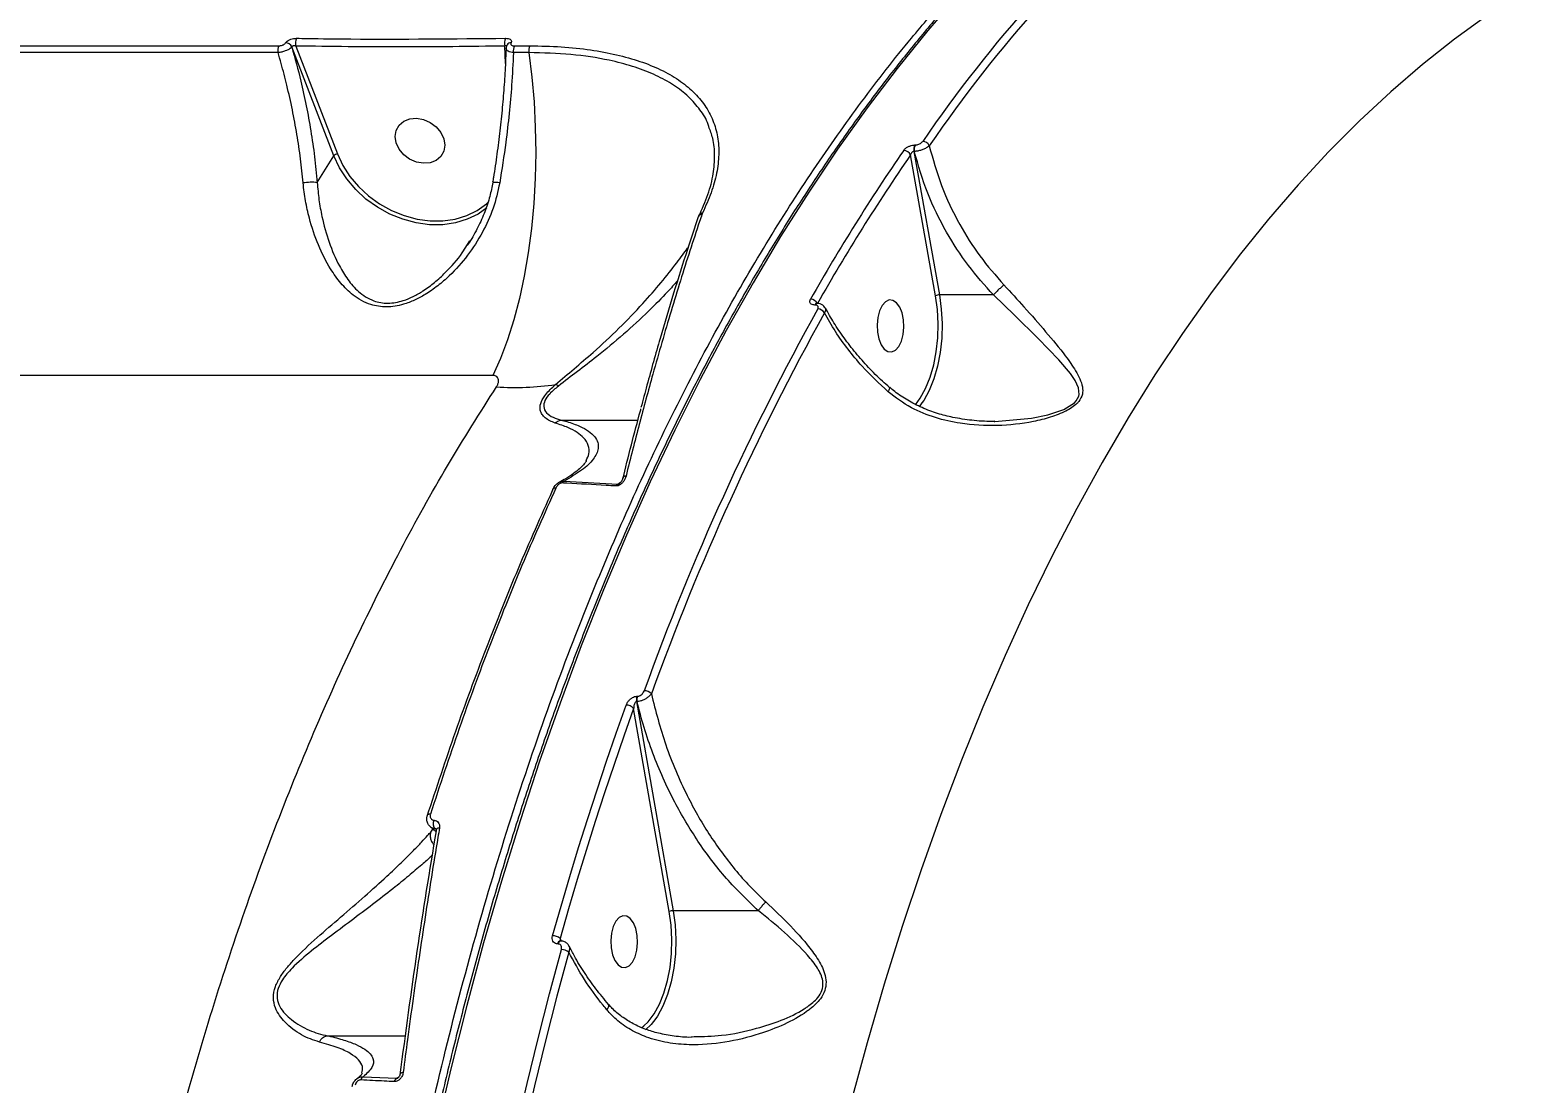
# Model space of a CAD drawing. Header units: millimetres. Extents: x -6028 to 5958, y -6064 to 4137.
# Drawn here: x -2952.6 to -2696.3, y 1539.3 to 1721.4 of the extents above; entities that cross this region are included whole.
import ezdxf

# ---------------------------------------------------------------- set-up
doc = ezdxf.new("R2010")
doc.units = ezdxf.units.MM
doc.layers.add('DIKOM_ОБЪЕКТ', color=7, linetype='Continuous')
doc.layers.add('DIKOM_РАЗМЕР_ОБЪЕКТА', color=7, linetype='Continuous')
doc.styles.add('style1', font='arial.ttf', dxfattribs={"width": 0.8})
doc.dimstyles.new('1-50', dxfattribs={"dimtxt": 300, "dimasz": 200, "dimexe": 100, "dimexo": 0, "dimgap": 100, "dimtad": 1, "dimtxsty": 'style1', "dimcen": 200, "dimclrd": 7, "dimclre": 7, "dimclrt": 7, "dimadec": 1, "dimazin": 2, "dimtfac": 1, "dimtmove": 0, "dimatfit": 2, "dimfxl": 0, "dimlwd": 25, "dimlwe": 18, "dimarcsym": 0})

# ---------------------------------------------------------------- blocks, each defined once
blk = doc.blocks.new('*D12')
at = {"layer": 'Defpoints', "color": 0, "transparency": 16777216}
for p in [(3056.58, 1987.9), (-4027.97, 676.5), (3056.58, -3714.77)]:
    blk.add_point(p, dxfattribs=at)
at = {"layer": 'DIKOM_РАЗМЕР_ОБЪЕКТА', "color": 7, "lineweight": 18, "transparency": 16777216}
for p, q in [((3056.58, 1987.9), (3056.58, -3814.77)), ((-4027.97, 676.5), (-4027.97, -3814.77))]:
    blk.add_line(p, q, dxfattribs=at)
at = {"layer": 'DIKOM_РАЗМЕР_ОБЪЕКТА', "color": 7, "lineweight": 25, "transparency": 16777216}
blk.add_line((-3827.97, -3714.77), (2856.58, -3714.77), dxfattribs=at)
at = {"layer": 'DIKOM_РАЗМЕР_ОБЪЕКТА', "color": 7, "transparency": 16777216}
for points in [[(-3827.97, -3681.44), (-3827.97, -3748.11), (-4027.97, -3714.77)], [(2856.58, -3681.44), (2856.58, -3748.11), (3056.58, -3714.77)]]:
    blk.add_solid(points, dxfattribs=at)
at = {"layer": 'DIKOM_РАЗМЕР_ОБЪЕКТА', "color": 7, "transparency": 16777216, "insert": (20, -3461.6), "char_height": 300, "attachment_point": 5, "style": 'style1'}
blk.add_mtext('7100', dxfattribs=at)

msp = doc.modelspace()

# ---------------------------------------------------------------- linework, layer by layer
at = {"layer": 'DIKOM_ОБЪЕКТ', "color": 7, "linetype": 'Continuous', "lineweight": 15}
for p, q in [((-2909.709, 1717.417), (-2972.193, 1717.417)), ((-2972.107, 1718.6), (-2909.578, 1718.6)), ((-2908.393, 1719.113), (-2908.385, 1719.128)), ((-2907.321, 1718.423), (-2907.329, 1718.409)), ((-2900.056, 1699.592), (-2907.321, 1718.423)), ((-2906.647, 1718.554), (-2899.455, 1699.913)), ((-2870.421, 1715.519), (-2870.506, 1718.554)), ((-2870.106, 1718.783), (-2870.118, 1718.763)), ((-2869.45, 1719.128), (-2869.459, 1719.113)), ((-2866.371, 1717.417), (-2869.042, 1717.417)), ((-2868.882, 1718.6), (-2866.209, 1718.6)), ((-2902.933, 1694.956), (-2900.056, 1699.592)), ((-2796.123, 1675.378), (-2800.451, 1699.73)), ((-2799.858, 1700.342), (-2795.451, 1675.541)), ((-2799.79, 1700.342), (-2799.858, 1700.342)), ((-2799.678, 1701.472), (-2799.61, 1701.472)), ((-2872.613, 1694.999), (-2872.611, 1695.002)), ((-2837.11, 1689.02), (-2837.114, 1689.009)), ((-2836.462, 1689.498), (-2836.472, 1689.468)), ((-2836.372, 1689.722), (-2836.462, 1689.498)), ((-2877.088, 1684.11), (-2876.583, 1684.915)), ((-2816.95, 1673.799), (-2816.997, 1673.799)), ((-2816.602, 1674.061), (-2816.649, 1674.061)), ((-2786.118, 1675.541), (-2795.451, 1675.541)), ((-2872.605, 1661.643), (-3020.015, 1661.643)), ((-2798.463, 1656.883), (-2798.969, 1656.216)), ((-2860.784, 1653.927), (-2847.51, 1653.927)), ((-2860.275, 1643.368), (-2851.021, 1642.851)), ((-2851.021, 1642.851), (-2850.522, 1643.16)), ((-2847.783, 1605.278), (-2841.441, 1569.123)), ((-2847.694, 1605.278), (-2847.783, 1605.278)), ((-2847.716, 1606.177), (-2847.627, 1606.177)), ((-2842.113, 1568.962), (-2848.274, 1604.082)), ((-2883.304, 1582.722), (-2882.936, 1583.229)), ((-2882.985, 1583.28), (-2882.953, 1583.245)), ((-2882.514, 1583.256), (-2882.378, 1583.167)), ((-2826.732, 1569.123), (-2841.441, 1569.123)), ((-2860.971, 1564.314), (-2860.776, 1563.868)), ((-2860.91, 1563.901), (-2860.938, 1563.901)), ((-2861.363, 1563.376), (-2861.391, 1563.376)), ((-2846.905, 1548.871), (-2846.509, 1549.195)), ((-2901.167, 1547.51), (-2887.666, 1547.51)), ((-2838.184, 1547.34), (-2837.841, 1547.356)), ((-2895.226, 1541.042), (-2895.223, 1541.084)), ((-2894.997, 1540.435), (-2889.226, 1540.152)), ((-2889.226, 1540.152), (-2888.803, 1540.415))]:
    msp.add_line(p, q, dxfattribs=at)
at = {"layer": 'DIKOM_ОБЪЕКТ', "color": 7, "linetype": 'Continuous', "lineweight": 15, "flags": 128}
for points in [[(-2792.081, 1727.501), (-2797.471, 1721.254), (-2802.766, 1714.706), (-2807.961, 1707.862), (-2813.052, 1700.729), (-2818.033, 1693.311), (-2822.902, 1685.617), (-2827.654, 1677.651), (-2832.284, 1669.42), (-2836.79, 1660.933), (-2841.167, 1652.195), (-2845.411, 1643.214), (-2849.52, 1633.997), (-2853.489, 1624.553), (-2857.315, 1614.89), (-2860.995, 1605.015), (-2864.526, 1594.936), (-2867.905, 1584.663), (-2871.129, 1574.204), (-2874.195, 1563.568), (-2877.101, 1552.764), (-2879.844, 1541.8), (-2882.422, 1530.686)], [(-2700.827, 1723.829), (-2706.452, 1719.769), (-2712.011, 1715.379), (-2717.498, 1710.662), (-2722.908, 1705.622), (-2728.237, 1700.263), (-2733.479, 1694.592), (-2738.63, 1688.613), (-2743.684, 1682.332), (-2748.638, 1675.755), (-2753.485, 1668.887), (-2758.223, 1661.735), (-2762.846, 1654.306), (-2767.35, 1646.607), (-2771.731, 1638.645), (-2775.985, 1630.427), (-2780.108, 1621.96), (-2784.096, 1613.254), (-2787.946, 1604.316), (-2791.653, 1595.153), (-2795.215, 1585.776), (-2798.628, 1576.192), (-2801.888, 1566.41), (-2804.994, 1556.44), (-2807.941, 1546.291), (-2810.727, 1535.971)], [(-2866.371, 1717.417), (-2865.85, 1713.203), (-2865.48, 1708.891), (-2865.262, 1704.513), (-2865.199, 1700.105), (-2865.292, 1695.7), (-2865.539, 1691.332), (-2865.939, 1687.036), (-2866.488, 1682.845), (-2867.182, 1678.791), (-2868.016, 1674.907), (-2868.983, 1671.222), (-2870.076, 1667.766), (-2871.287, 1664.564), (-2872.605, 1661.643)], [(-2885.792, 1706.073), (-2884.574, 1705.863), (-2883.407, 1705.354), (-2882.383, 1704.588), (-2881.587, 1703.627), (-2881.082, 1702.549), (-2880.911, 1701.441), (-2881.086, 1700.393), (-2881.593, 1699.49), (-2882.391, 1698.805), (-2883.417, 1698.393), (-2884.585, 1698.288), (-2885.803, 1698.499), (-2886.971, 1699.007), (-2887.994, 1699.773), (-2888.79, 1700.734), (-2889.295, 1701.812), (-2889.466, 1702.92), (-2889.291, 1703.968), (-2888.784, 1704.871), (-2887.986, 1705.557), (-2886.961, 1705.968), (-2885.792, 1706.073)], [(-2873.608, 1690.604), (-2875.146, 1689.517), (-2877.016, 1688.609), (-2879.067, 1687.992), (-2881.256, 1687.68), (-2883.534, 1687.68), (-2885.852, 1687.992), (-2888.159, 1688.609), (-2890.404, 1689.517), (-2892.539, 1690.696), (-2894.516, 1692.122), (-2896.292, 1693.762), (-2897.829, 1695.58), (-2899.093, 1697.538), (-2900.056, 1699.592)], [(-2899.455, 1699.913), (-2898.521, 1697.921), (-2897.296, 1696.023), (-2895.805, 1694.259), (-2894.083, 1692.669), (-2892.166, 1691.287), (-2890.096, 1690.143), (-2887.919, 1689.262), (-2885.682, 1688.665), (-2883.434, 1688.362), (-2881.225, 1688.362), (-2879.102, 1688.665), (-2877.113, 1689.262), (-2875.3, 1690.143), (-2873.704, 1691.287), (-2873.389, 1691.568)], [(-2801.911, 1672.438), (-2802.318, 1673.445), (-2802.856, 1674.188), (-2803.479, 1674.607), (-2804.138, 1674.668), (-2804.779, 1674.366), (-2805.35, 1673.726), (-2805.806, 1672.799), (-2806.108, 1671.66), (-2806.233, 1670.402), (-2806.17, 1669.127), (-2805.925, 1667.938), (-2805.517, 1666.932), (-2804.98, 1666.189), (-2804.356, 1665.77), (-2803.697, 1665.709), (-2803.056, 1666.011), (-2802.485, 1666.651), (-2802.03, 1667.578), (-2801.728, 1668.717), (-2801.603, 1669.974), (-2801.665, 1671.249), (-2801.911, 1672.438)], [(-2799.601, 1656.559), (-2798.757, 1657.714), (-2797.838, 1659.387), (-2797.061, 1661.313), (-2796.445, 1663.446), (-2796.003, 1665.737), (-2795.746, 1668.132), (-2795.68, 1670.576), (-2795.806, 1673.01), (-2796.123, 1675.378)], [(-2795.451, 1675.541), (-2795.124, 1673.099), (-2794.994, 1670.588), (-2795.061, 1668.069), (-2795.326, 1665.599), (-2795.782, 1663.236), (-2796.418, 1661.036), (-2797.22, 1659.05), (-2798.168, 1657.324), (-2798.463, 1656.883)], [(-2785.877, 1653.692), (-2779.532, 1654.219), (-2776.707, 1654.822), (-2773.973, 1655.767), (-2772.136, 1656.913), (-2771.845, 1657.217), (-2771.367, 1658.074), (-2771.306, 1658.338), (-2771.398, 1659.471), (-2771.974, 1660.735), (-2772.83, 1661.98), (-2774.815, 1664.299), (-2778.415, 1668.021), (-2782.503, 1672.059), (-2786.115, 1675.541), (-2786.116, 1675.542), (-2786.116, 1675.542)], [(-2861.716, 1642.159), (-2861.847, 1642.153), (-2861.966, 1642.132), (-2862.07, 1642.095), (-2862.156, 1642.043), (-2862.223, 1641.978), (-2862.268, 1641.901), (-2862.291, 1641.814), (-2862.291, 1641.72)], [(-2862.281, 1564.792), (-2860.816, 1569.923), (-2859.315, 1575.013), (-2857.777, 1580.062), (-2856.203, 1585.069), (-2854.594, 1590.033), (-2852.949, 1594.953), (-2851.268, 1599.827), (-2849.553, 1604.656)], [(-2848.274, 1604.082), (-2849.985, 1599.265), (-2851.661, 1594.402), (-2853.303, 1589.494), (-2854.909, 1584.542), (-2856.479, 1579.547), (-2858.013, 1574.51), (-2859.51, 1569.432), (-2860.971, 1564.314)], [(-2883.383, 1585.808), (-2883.513, 1585.805), (-2883.631, 1585.788), (-2883.732, 1585.76), (-2883.815, 1585.72), (-2883.878, 1585.669), (-2883.918, 1585.609), (-2883.937, 1585.54), (-2883.932, 1585.466)], [(-2882.382, 1583.075), (-2882.383, 1583.008), (-2882.358, 1582.917)], [(-2881.809, 1583.44), (-2881.956, 1583.414), (-2882.086, 1583.374), (-2882.197, 1583.32), (-2882.284, 1583.255), (-2882.345, 1583.179), (-2882.378, 1583.096), (-2882.382, 1583.075)], [(-2846.509, 1549.195), (-2845.787, 1549.915), (-2844.747, 1551.297), (-2843.828, 1552.971), (-2843.051, 1554.897), (-2842.435, 1557.03), (-2841.993, 1559.321), (-2841.736, 1561.717), (-2841.67, 1564.16), (-2841.797, 1566.594), (-2842.113, 1568.962)], [(-2841.441, 1569.123), (-2841.115, 1566.681), (-2840.984, 1564.171), (-2841.052, 1561.651), (-2841.317, 1559.181), (-2841.773, 1556.818), (-2842.409, 1554.618), (-2843.21, 1552.632), (-2844.158, 1550.906), (-2844.454, 1550.465)], [(-2847.901, 1566.021), (-2848.309, 1567.027), (-2848.846, 1567.77), (-2849.47, 1568.189), (-2850.129, 1568.25), (-2850.77, 1567.948), (-2851.341, 1567.308), (-2851.796, 1566.381), (-2852.098, 1565.242), (-2852.223, 1563.985), (-2852.161, 1562.71), (-2851.915, 1561.521), (-2851.508, 1560.514), (-2850.97, 1559.771), (-2850.347, 1559.352), (-2849.688, 1559.291), (-2849.047, 1559.593), (-2848.476, 1560.233), (-2848.02, 1561.16), (-2847.718, 1562.299), (-2847.593, 1563.556), (-2847.656, 1564.831), (-2847.901, 1566.021)], [(-2874.914, 1499.225), (-2873.439, 1507.358), (-2871.878, 1515.43), (-2870.232, 1523.438), (-2868.501, 1531.379), (-2866.687, 1539.25), (-2864.791, 1547.046), (-2862.812, 1554.765), (-2860.752, 1562.404)], [(-2859.476, 1561.965), (-2861.532, 1554.344), (-2863.506, 1546.641), (-2865.399, 1538.862), (-2867.209, 1531.009), (-2868.935, 1523.086), (-2870.578, 1515.095), (-2872.135, 1507.041), (-2873.607, 1498.926)], [(-2844.454, 1550.465), (-2845.23, 1549.481), (-2846.206, 1548.544)], [(-2888.087, 1541.171), (-2888.229, 1541.149), (-2888.354, 1541.115), (-2888.458, 1541.071), (-2888.54, 1541.019), (-2888.596, 1540.958), (-2888.625, 1540.892), (-2888.628, 1540.874)]]:
    msp.add_lwpolyline(points, dxfattribs=at)
at = {"layer": 'DIKOM_ОБЪЕКТ', "color": 7, "linetype": 'Continuous', "lineweight": 15}
for centre, radius, start, end in [((-2596.102, 1563.319), 245.269, 130.98442, 145.54506), ((-2595.402, 1562.871), 244.739, 130.98476, 145.54471), ((-2904.427, 1719.009), 2.266, 156.78377, 191.58161), ((-2868.42, 1719.072), 2.149, 157.26488, 193.93558), ((-2907.378, 1717.758), 2.356, 159.05819, 188.30992), ((-2908.418, 1717.919), 1.194, 24.21277, 88.78491), ((-2908.41, 1717.933), 1.194, 24.2124, 88.7971), ((-2869.487, 1718.372), 0.742, 87.76659, 147.73999), ((-2869.479, 1718.386), 0.742, 87.76618, 147.6646), ((-2867.114, 1717.759), 1.958, 154.55559, 190.03613), ((-2864.458, 1717.758), 1.942, 154.31134, 190.09893), ((-2798.402, 1700.753), 1.33, 25.95696, 87.49956), ((-2899.338, 1698.969), 0.95, 97.09282, 139.09962), ((-2518.84, 1505.698), 343.398, 145.43293, 150.49685), ((-2518.265, 1505.309), 342.679, 145.43376, 150.49623), ((-2801.669, 1699.208), 1.326, 23.22047, 87.6988), ((-2798.279, 1700.669), 1.613, 150.14503, 191.71025), ((-2798.212, 1700.669), 1.612, 150.1235, 191.7082), ((-2903.939, 1686.071), 8.942, 83.54048, 99.20012), ((-2872.495, 1689.36), 5.642, 78.92343, 91.17724), ((-2836.414, 1688.755), 0.744, 93.7092, 159.21311), ((-2836.432, 1688.732), 0.737, 93.13267, 156.65368), ((-2836.385, 1689.056), 0.666, 88.8839, 149.95693), ((-2817.75, 1673.399), 1.413, 28.39814, 88.3802), ((-2816.603, 1673.638), 0.425, 95.60576, 157.68554), ((-2816.552, 1673.635), 0.43, 97.45274, 157.50004), ((-2795.466, 1674.137), 1.404, 89.37597, 117.90129), ((-2418.844, 1452.61), 454.677, 150.98868, 160.13075), ((-2418.55, 1452.416), 453.667, 150.98852, 160.13074), ((-2816.515, 1671.685), 1.436, 31.61454, 88.19185), ((-2868.633, 1704.859), 45.318, 265.78605, 278.71875), ((-2862.465, 1658.15), 2.039, 53.79651, 69.88248), ((-2860.048, 1642.823), 0.59, 112.69808, 157.80325), ((-2849.569, 1643.592), 0.657, 92.03051, 159.90418), ((-2850.799, 1642.287), 0.606, 111.47455, 156.56543), ((-2846.473, 1605.39), 1.753, 43.91011, 89.38192), ((-2849.559, 1602.93), 1.726, 41.88851, 89.80929), ((-2846, 1605.597), 1.811, 161.32377, 190.15743), ((-2845.914, 1605.597), 1.808, 161.29829, 190.18292), ((-2881.651, 1584.166), 1.254, 151.70269, 226.52266), ((-2881.569, 1584.558), 1.908, 223.47463, 244.77483), ((-2841.457, 1567.705), 1.418, 89.37317, 117.59236), ((-2862.27, 1562.79), 2.002, 49.54739, 90.29469), ((-2860.802, 1563.324), 0.591, 102.57096, 174.92438), ((-2860.767, 1563.321), 0.598, 104.13307, 174.70669), ((-2860.756, 1560.318), 2.085, 52.16806, 89.9019), ((-2894.625, 1539.759), 0.772, 118.8108, 171.86686), ((-2888.866, 1539.467), 0.774, 117.69965, 171.26909)]:
    msp.add_arc(centre, radius, start, end, dxfattribs=at)
for points, knots in [([(-2732.399, 1773.124), (-2732.958, 1772.886), (-2735.454, 1771.821), (-2739.852, 1769.62), (-2745.584, 1766.515), (-2751.268, 1763.084), (-2756.901, 1759.358), (-2762.48, 1755.332), (-2767.999, 1751.012), (-2773.455, 1746.399), (-2778.843, 1741.498), (-2784.159, 1736.313), (-2789.399, 1730.846), (-2794.559, 1725.104), (-2799.636, 1719.089), (-2804.625, 1712.807), (-2809.523, 1706.263), (-2814.325, 1699.46), (-2819.029, 1692.406), (-2823.631, 1685.104), (-2828.128, 1677.56), (-2832.515, 1669.781), (-2836.79, 1661.772), (-2840.95, 1653.538), (-2844.991, 1645.088), (-2848.912, 1636.425), (-2852.707, 1627.558), (-2856.376, 1618.493), (-2859.915, 1609.236), (-2863.321, 1599.795), (-2866.592, 1590.177), (-2869.726, 1580.389), (-2872.719, 1570.438), (-2875.572, 1560.331), (-2878.279, 1550.078), (-2880.841, 1539.684), (-2883.255, 1529.158), (-2885.518, 1518.508), (-2887.631, 1507.742), (-2889.59, 1496.867), (-2891.395, 1485.893), (-2893.043, 1474.827), (-2894.535, 1463.678), (-2895.868, 1452.453), (-2897.043, 1441.162), (-2898.057, 1429.813), (-2898.91, 1418.414), (-2899.602, 1406.974), (-2900.132, 1395.502), (-2900.498, 1384.006), (-2900.687, 1373.759), (-2900.713, 1367.346), (-2900.723, 1364.772)], [0, 0, 0, 0, 0.0058768, 0.0262678, 0.0466644, 0.067067, 0.0874749, 0.1078878, 0.128305, 0.1487259, 0.1691502, 0.1895772, 0.2100064, 0.2304375, 0.2508696, 0.271303, 0.291737, 0.3121714, 0.3326061, 0.3530406, 0.373475, 0.393909, 0.4143428, 0.4347761, 0.4552088, 0.4756411, 0.4960728, 0.5165039, 0.5369347, 0.5573647, 0.5777942, 0.5982231, 0.6186517, 0.6390797, 0.6595073, 0.6799343, 0.700361, 0.7207873, 0.7412133, 0.7616388, 0.7820641, 0.8024891, 0.8229139, 0.8433384, 0.8637627, 0.8841868, 0.9046108, 0.9250347, 0.9454584, 0.9658821, 0.9863057, 1, 1, 1, 1]), ([(-2794.242, 1000.542), (-2796.269, 1002.879), (-2801.774, 1009.224), (-2810.471, 1020.524), (-2820.205, 1034.693), (-2829.528, 1049.932), (-2838.402, 1066.148), (-2846.784, 1083.273), (-2854.642, 1101.259), (-2861.955, 1120.094), (-2868.719, 1139.731), (-2874.92, 1160.1), (-2880.528, 1181.106), (-2885.518, 1202.651), (-2889.868, 1224.675), (-2893.557, 1247.147), (-2896.593, 1270.024), (-2898.971, 1293.23), (-2900.683, 1316.656), (-2901.718, 1340.194), (-2902.068, 1363.771), (-2901.718, 1387.348), (-2900.683, 1410.886), (-2898.971, 1434.312), (-2896.593, 1457.518), (-2893.557, 1480.394), (-2889.868, 1502.868), (-2885.518, 1524.891), (-2880.528, 1546.436), (-2874.919, 1567.442), (-2868.719, 1587.811), (-2861.955, 1607.448), (-2854.982, 1625.402), (-2847.892, 1641.78), (-2840.773, 1656.698), (-2833.273, 1670.96), (-2825.427, 1684.501), (-2817.308, 1697.207), (-2808.936, 1709.043), (-2801.246, 1718.926), (-2796.27, 1724.662), (-2794.242, 1726.999)], [0, 0, 0, 0, 0.0156535, 0.04249053, 0.0694123, 0.09637718, 0.12334185, 0.15026359, 0.17710068, 0.20393785, 0.23085951, 0.25782432, 0.28478906, 0.31171078, 0.33854788, 0.36538467, 0.39230604, 0.4192705, 0.44623497, 0.47315634, 0.49999313, 0.52683012, 0.55375168, 0.58071636, 0.607681, 0.63460258, 0.66143952, 0.68827653, 0.71519809, 0.74216275, 0.76912743, 0.79604901, 0.82288594, 0.84596412, 0.86916487, 0.89239289, 0.91562087, 0.93882159, 0.96158406, 0.9843466, 1, 1, 1, 1]), ([(-2908.385, 1719.128), (-2908.347, 1719.184), (-2908.25, 1719.329), (-2907.959, 1719.551), (-2907.521, 1719.751), (-2907.01, 1719.884), (-2906.676, 1719.896), (-2906.509, 1719.902)], [0, 0, 0, 0, 0.1342522, 0.3469904, 0.563275, 0.7817387, 1, 1, 1, 1]), ([(-2906.509, 1719.902), (-2905.885, 1719.892), (-2902.763, 1719.842), (-2890.698, 1719.695), (-2879.308, 1719.811), (-2870.402, 1719.902)], [0, 0, 0, 0, 0.0517107, 0.258554, 1, 1, 1, 1]), ([(-2870.402, 1719.902), (-2870.247, 1719.896), (-2869.936, 1719.884), (-2869.589, 1719.751), (-2869.389, 1719.551), (-2869.355, 1719.329), (-2869.424, 1719.184), (-2869.45, 1719.128)], [0, 0, 0, 0, 0.2182094, 0.4367116, 0.6530282, 0.8657344, 1, 1, 1, 1]), ([(-2907.329, 1718.409), (-2907.414, 1718.317), (-2907.592, 1718.123), (-2908.015, 1717.879), (-2908.516, 1717.67), (-2909.075, 1717.5), (-2909.497, 1717.445), (-2909.709, 1717.417)], [0, 0, 0, 0, 0.2044304, 0.4300451, 0.5633528, 0.7802851, 1, 1, 1, 1]), ([(-2905.369, 1694.898), (-2905.511, 1696.291), (-2905.796, 1699.078), (-2906.426, 1703.312), (-2907.208, 1707.558), (-2908.128, 1711.668), (-2908.983, 1714.948), (-2909.528, 1716.801), (-2909.709, 1717.417)], [0, 0, 0, 0, 0.1827963, 0.3655932, 0.5537457, 0.7419037, 0.9141924, 1, 1, 1, 1]), ([(-2909.578, 1718.6), (-2909.576, 1718.6), (-2909.472, 1718.6), (-2909.252, 1718.62), (-2908.974, 1718.696), (-2908.724, 1718.806), (-2908.516, 1718.942), (-2908.433, 1719.058), (-2908.393, 1719.113)], [0, 0, 0, 0, 0.0043406, 0.2198935, 0.4356513, 0.5682218, 0.7938305, 1, 1, 1, 1]), ([(-2907.329, 1718.409), (-2906.787, 1716.455), (-2905.862, 1713.125), (-2904.808, 1708.246), (-2904.017, 1703.876), (-2903.371, 1699.43), (-2903.079, 1696.447), (-2902.933, 1694.956)], [0, 0, 0, 0, 0.2590548, 0.4416274, 0.6241974, 0.8120994, 1, 1, 1, 1]), ([(-2906.647, 1718.554), (-2906.709, 1718.57), (-2906.831, 1718.6), (-2907.017, 1718.6), (-2907.175, 1718.561), (-2907.278, 1718.496), (-2907.309, 1718.444), (-2907.321, 1718.423)], [0, 0, 0, 0, 0.2317964, 0.4562107, 0.6690901, 0.8721802, 1, 1, 1, 1]), ([(-2870.506, 1718.554), (-2876.513, 1718.478), (-2888.528, 1718.327), (-2900.606, 1718.478), (-2906.647, 1718.554)], [0, 0, 0, 0, 0.49991572, 1, 1, 1, 1]), ([(-2870.322, 1718.11), (-2870.347, 1717.33), (-2870.412, 1715.301), (-2870.624, 1711.903), (-2870.948, 1707.953), (-2871.367, 1703.935), (-2871.883, 1699.893), (-2872.31, 1696.906), (-2872.587, 1695.287), (-2872.635, 1695.006)], [0, 0, 0, 0, 0.1062864, 0.2766346, 0.4479558, 0.6198929, 0.7920121, 0.9638152, 1, 1, 1, 1]), ([(-2869.042, 1717.417), (-2869.132, 1715.549), (-2869.297, 1712.11), (-2869.766, 1706.892), (-2870.408, 1701.244), (-2871.042, 1697.234), (-2871.411, 1694.898)], [0, 0, 0, 0, 0.2580782, 0.4750056, 0.694075, 1, 1, 1, 1]), ([(-2870.173, 1718.506), (-2870.173, 1718.523), (-2870.174, 1718.568), (-2870.241, 1718.599), (-2870.354, 1718.6), (-2870.455, 1718.57), (-2870.506, 1718.554)], [0, 0, 0, 0, 0.1697762, 0.43402047, 0.71250922, 1, 1, 1, 1]), ([(-2869.042, 1717.417), (-2869.205, 1717.439), (-2869.568, 1717.487), (-2869.939, 1717.634), (-2870.197, 1717.833), (-2870.321, 1717.987), (-2870.292, 1718.096), (-2870.289, 1718.107)], [0, 0, 0, 0, 0.232972, 0.5198939, 0.6851619, 0.9672517, 1, 1, 1, 1]), ([(-2870.116, 1718.767), (-2870.193, 1718.618), (-2870.298, 1718.42), (-2870.283, 1718.197), (-2870.279, 1718.141)], [0, 0, 0, 0, 0.7476508, 1, 1, 1, 1]), ([(-2869.459, 1719.113), (-2869.464, 1719.104), (-2869.501, 1719.036), (-2869.526, 1718.911), (-2869.463, 1718.78), (-2869.329, 1718.679), (-2869.145, 1718.613), (-2868.963, 1718.604), (-2868.882, 1718.6)], [0, 0, 0, 0, 0.0340571, 0.252289, 0.4705757, 0.5978809, 0.8193667, 1, 1, 1, 1]), ([(-2835.294, 1704.639), (-2835.369, 1704.88), (-2835.732, 1706.041), (-2836.977, 1707.878), (-2839.014, 1710.122), (-2841.638, 1712.071), (-2844.782, 1713.727), (-2848.403, 1715.089), (-2853.083, 1716.305), (-2858.995, 1717.224), (-2863.912, 1717.353), (-2866.371, 1717.417)], [0, 0, 0, 0, 0.0285479, 0.1374196, 0.2466399, 0.3555091, 0.4643668, 0.5735704, 0.6824254, 0.8412142, 1, 1, 1, 1]), ([(-2866.209, 1718.6), (-2864.381, 1718.565), (-2860.727, 1718.496), (-2855.726, 1717.954), (-2851.176, 1717.109), (-2847.123, 1715.961), (-2843.52, 1714.508), (-2840.434, 1712.744), (-2837.879, 1710.688), (-2835.883, 1708.353), (-2834.487, 1705.744), (-2833.682, 1702.889), (-2833.469, 1699.834), (-2833.866, 1696.598), (-2834.777, 1693.234), (-2835.841, 1690.892), (-2836.372, 1689.722)], [0, 0, 0, 0, 0.0751095, 0.150215, 0.2212836, 0.2925777, 0.3636462, 0.434771, 0.5061239, 0.5772484, 0.6483402, 0.7196587, 0.790752, 0.8604285, 0.930319, 1, 1, 1, 1]), ([(-2837.016, 1689.136), (-2836.449, 1690.396), (-2835.315, 1692.916), (-2834.443, 1696.432), (-2834.196, 1699.678), (-2834.449, 1702.41), (-2835.042, 1703.975), (-2835.294, 1704.639)], [0, 0, 0, 0, 0.22022427, 0.44044036, 0.64458542, 0.84937562, 1, 1, 1, 1]), ([(-2799.61, 1701.472), (-2799.513, 1701.479), (-2799.32, 1701.491), (-2799.006, 1701.59), (-2798.716, 1701.736), (-2798.484, 1701.908), (-2798.387, 1702.028), (-2798.344, 1702.082)], [0, 0, 0, 0, 0.2039673, 0.4080496, 0.6134931, 0.8265256, 1, 1, 1, 1]), ([(-2801.616, 1700.532), (-2801.549, 1700.616), (-2801.4, 1700.803), (-2801.041, 1701.069), (-2800.596, 1701.293), (-2800.117, 1701.443), (-2799.824, 1701.463), (-2799.678, 1701.472)], [0, 0, 0, 0, 0.1742295, 0.3895845, 0.5957952, 0.7978885, 1, 1, 1, 1]), ([(-2799.858, 1700.342), (-2799.899, 1700.338), (-2799.947, 1700.333), (-2800.047, 1700.293), (-2800.161, 1700.221), (-2800.295, 1700.074), (-2800.395, 1699.904), (-2800.434, 1699.785), (-2800.451, 1699.73)], [0, 0, 0, 0, 0.1446451, 0.1755275, 0.3626484, 0.5711077, 0.8046395, 1, 1, 1, 1]), ([(-2797.206, 1701.336), (-2797.299, 1701.253), (-2797.507, 1701.069), (-2797.99, 1700.799), (-2798.584, 1700.563), (-2799.216, 1700.393), (-2799.599, 1700.359), (-2799.79, 1700.342)], [0, 0, 0, 0, 0.17001464, 0.38080789, 0.58665886, 0.79306318, 1, 1, 1, 1]), ([(-2786.118, 1675.541), (-2787.605, 1677.205), (-2790.613, 1680.574), (-2794.429, 1686.523), (-2797.703, 1693.141), (-2799.088, 1697.919), (-2799.79, 1700.342)], [0, 0, 0, 0, 0.2328863, 0.47129767, 0.73197113, 1, 1, 1, 1]), ([(-2797.206, 1701.336), (-2796.572, 1699.035), (-2795.286, 1694.367), (-2792.218, 1687.968), (-2788.576, 1682.149), (-2785.734, 1678.902), (-2784.297, 1677.26)], [0, 0, 0, 0, 0.2625671, 0.5326645, 0.763649, 1, 1, 1, 1]), ([(-2871.411, 1694.898), (-2871.744, 1693.422), (-2872.408, 1690.468), (-2874.347, 1686.265), (-2876.873, 1682.323), (-2879.57, 1679.284), (-2882.093, 1677.083), (-2884.108, 1675.677), (-2886.101, 1674.608), (-2888.329, 1673.755), (-2890.977, 1673.321), (-2893.447, 1673.712), (-2895.324, 1674.539), (-2897.103, 1675.73), (-2898.917, 1677.529), (-2900.944, 1680.388), (-2902.83, 1684.107), (-2904.177, 1688.152), (-2905.005, 1691.79), (-2905.248, 1693.862), (-2905.369, 1694.898)], [0, 0, 0, 0, 0.0727751, 0.1456243, 0.2220859, 0.2985159, 0.3409275, 0.3832929, 0.416484, 0.4496112, 0.4986412, 0.5477884, 0.5808448, 0.6139671, 0.6710829, 0.7283184, 0.8132044, 0.8980762, 0.9490489, 1, 1, 1, 1]), ([(-2902.933, 1694.956), (-2902.849, 1693.964), (-2902.678, 1691.967), (-2902.037, 1688.481), (-2900.947, 1684.564), (-2899.409, 1680.956), (-2897.688, 1678.143), (-2896.157, 1676.376), (-2894.601, 1675.186), (-2892.968, 1674.367), (-2890.744, 1673.97), (-2888.337, 1674.407), (-2886.315, 1675.247), (-2884.488, 1676.3), (-2882.626, 1677.682), (-2880.305, 1679.841), (-2878.386, 1681.965), (-2877.348, 1683.681), (-2877.088, 1684.11)], [0, 0, 0, 0, 0.06454593, 0.12992877, 0.23671739, 0.34630489, 0.41718041, 0.48943376, 0.52903239, 0.56960726, 0.62758244, 0.68547614, 0.72512293, 0.76592512, 0.81846221, 0.87176293, 0.96794224, 1, 1, 1, 1]), ([(-2872.612, 1695), (-2872.766, 1694.19), (-2873.095, 1692.464), (-2873.961, 1689.872), (-2875.15, 1687.224), (-2876.198, 1685.274), (-2876.917, 1684.269), (-2877.053, 1684.079)], [0, 0, 0, 0, 0.2078134, 0.4427027, 0.6874858, 0.9408886, 1, 1, 1, 1]), ([(-2836.472, 1689.468), (-2836.612, 1689.053), (-2837.312, 1686.981), (-2839.114, 1681.503), (-2841.826, 1672.799), (-2844.732, 1662.741), (-2847.322, 1653.218), (-2848.835, 1647.239), (-2849.592, 1644.249)], [0, 0, 0, 0, 0.0299892, 0.1499477, 0.3900562, 0.6301646, 0.8150823, 1, 1, 1, 1]), ([(-2837.115, 1689.026), (-2837.741, 1687.166), (-2839.182, 1682.876), (-2841.377, 1675.867), (-2843.708, 1668.036), (-2845.587, 1661.435), (-2846.667, 1657.367), (-2847.01, 1656.078)], [0, 0, 0, 0, 0.1807787, 0.4167147, 0.6530238, 0.8899702, 1, 1, 1, 1]), ([(-2836.961, 1689.389), (-2836.971, 1689.369), (-2837.031, 1689.249), (-2837.072, 1689.124), (-2837.105, 1689.021)], [0, 0, 0, 0, 0.1673962, 1, 1, 1, 1]), ([(-2861.764, 1660.064), (-2860.703, 1660.97), (-2858.579, 1662.783), (-2854.804, 1665.971), (-2850.768, 1669.752), (-2846.835, 1673.831), (-2843.494, 1677.69), (-2840.955, 1680.892), (-2839.431, 1682.935), (-2838.897, 1683.706), (-2838.874, 1683.74)], [0, 0, 0, 0, 0.1224662, 0.2452727, 0.4177546, 0.590178, 0.7343441, 0.878387, 0.9946487, 1, 1, 1, 1]), ([(-2840.693, 1677.976), (-2841.259, 1677.347), (-2842.776, 1675.659), (-2845.883, 1672.508), (-2849.974, 1668.725), (-2854.151, 1665.224), (-2858.012, 1662.3), (-2860.179, 1660.629), (-2861.261, 1659.795)], [0, 0, 0, 0, 0.104288, 0.2798344, 0.4921842, 0.7046025, 0.8525187, 1, 1, 1, 1]), ([(-2784.297, 1677.26), (-2783.128, 1675.995), (-2780.583, 1673.239), (-2776.998, 1669.107), (-2774.014, 1665.481), (-2772.133, 1662.838), (-2771.164, 1661.069), (-2770.692, 1659.722), (-2770.655, 1658.373), (-2771.135, 1657.387), (-2772.067, 1656.369), (-2773.673, 1655.336), (-2776.293, 1654.348), (-2780.248, 1653.367), (-2785.493, 1652.801), (-2791.212, 1653.113), (-2796.194, 1654.25), (-2800.509, 1655.926), (-2803.024, 1657.821), (-2804.332, 1658.806)], [0, 0, 0, 0, 0.0790197, 0.1721799, 0.2680599, 0.3287294, 0.3610594, 0.3939003, 0.4223322, 0.4513207, 0.4599437, 0.4989931, 0.544605, 0.5914363, 0.6876213, 0.7865811, 0.8546777, 0.9244461, 1, 1, 1, 1]), ([(-2784.297, 1677.26), (-2784.345, 1677.223), (-2784.483, 1677.116), (-2784.791, 1676.859), (-2785.229, 1676.462), (-2785.72, 1675.98), (-2785.984, 1675.688), (-2786.116, 1675.542)], [0, 0, 0, 0, 0.08732242, 0.2536122, 0.50238395, 0.75118014, 1, 1, 1, 1]), ([(-2816.997, 1673.799), (-2817.089, 1673.804), (-2817.32, 1673.816), (-2817.613, 1673.938), (-2817.811, 1674.167), (-2817.86, 1674.471), (-2817.76, 1674.698), (-2817.71, 1674.812)], [0, 0, 0, 0, 0.1407464, 0.3552567, 0.5700182, 0.7849596, 1, 1, 1, 1]), ([(-2816.47, 1673.12), (-2816.437, 1673.196), (-2816.37, 1673.349), (-2816.404, 1673.552), (-2816.535, 1673.706), (-2816.732, 1673.787), (-2816.887, 1673.796), (-2816.95, 1673.799)], [0, 0, 0, 0, 0.21430018, 0.4284218, 0.64294498, 0.85777061, 1, 1, 1, 1]), ([(-2816.646, 1674.062), (-2816.67, 1674.063), (-2816.726, 1674.065), (-2816.726, 1674.066), (-2816.726, 1674.067)], [0, 0, 0, 0, 0.4409657, 1, 1, 1, 1]), ([(-2815.22, 1673.279), (-2815.281, 1673.394), (-2815.421, 1673.657), (-2815.823, 1673.912), (-2816.233, 1674.057), (-2816.507, 1674.044), (-2816.607, 1674.039)], [0, 0, 0, 0, 0.2287785, 0.5240353, 0.8248944, 1, 1, 1, 1]), ([(-2786.116, 1675.542), (-2786.116, 1675.541), (-2786.117, 1675.541), (-2786.118, 1675.541), (-2786.118, 1675.541), (-2786.118, 1675.541)], [0, 0, 0, 0, 0.3750901, 0.9038226, 1, 1, 1, 1]), ([(-2815.189, 1673.266), (-2815.186, 1673.262), (-2815.096, 1673.165), (-2815.101, 1672.876), (-2815.228, 1672.584), (-2815.292, 1672.438)], [0, 0, 0, 0, 0.0193144, 0.5094634, 1, 1, 1, 1]), ([(-2804.332, 1658.806), (-2805.87, 1660.253), (-2808.374, 1662.61), (-2811.291, 1666.152), (-2813.502, 1669.235), (-2814.688, 1671.357), (-2815.292, 1672.438)], [0, 0, 0, 0, 0.3422221, 0.557272, 0.7746029, 1, 1, 1, 1]), ([(-2804.078, 1659.564), (-2804.488, 1659.921), (-2805.765, 1661.032), (-2807.723, 1663.025), (-2809.943, 1665.517), (-2811.943, 1668.099), (-2813.712, 1670.7), (-2814.676, 1672.442), (-2815.147, 1673.293)], [0, 0, 0, 0, 0.08631787, 0.26858974, 0.45230711, 0.63712787, 0.82259016, 1, 1, 1, 1]), ([(-2871.963, 1659.663), (-2871.869, 1659.827), (-2871.672, 1660.166), (-2871.579, 1660.628), (-2871.629, 1661.011), (-2871.787, 1661.308), (-2872.031, 1661.51), (-2872.318, 1661.624), (-2872.513, 1661.636), (-2872.605, 1661.643)], [0, 0, 0, 0, 0.1944109, 0.403718, 0.5539086, 0.6910078, 0.8350834, 0.9219187, 1, 1, 1, 1]), ([(-2871.963, 1067.878), (-2874.591, 1072.01), (-2879.85, 1080.28), (-2887.33, 1093.6), (-2894.487, 1107.545), (-2901.554, 1122.754), (-2908.461, 1139.298), (-2915.126, 1157.237), (-2921.265, 1175.87), (-2926.844, 1195.109), (-2931.83, 1214.867), (-2936.152, 1234.874), (-2939.805, 1255.089), (-2942.814, 1275.457), (-2945.21, 1296.133), (-2946.981, 1317.019), (-2948.112, 1338.02), (-2948.6, 1359.493), (-2948.386, 1381.394), (-2947.443, 1403.668), (-2945.783, 1425.8), (-2943.447, 1447.396), (-2940.462, 1468.408), (-2936.883, 1488.811), (-2932.69, 1508.847), (-2927.908, 1528.424), (-2922.565, 1547.452), (-2916.713, 1565.753), (-2910.373, 1583.299), (-2903.576, 1600.094), (-2896.311, 1616.211), (-2888.603, 1631.563), (-2880.522, 1646.165), (-2874.813, 1655.168), (-2871.963, 1659.663)], [0, 0, 0, 0, 0.0284581, 0.0569512, 0.0854444, 0.1139021, 0.1459255, 0.1780521, 0.21023, 0.2424063, 0.2745294, 0.3065505, 0.3375582, 0.3686636, 0.3998177, 0.4309708, 0.4620735, 0.4930794, 0.525948, 0.5588751, 0.5918026, 0.6246717, 0.656167, 0.6877611, 0.7194068, 0.7510542, 0.7826521, 0.8141501, 0.845049, 0.8760379, 0.9070735, 0.9381097, 0.9691002, 1, 1, 1, 1]), ([(-2861.826, 1653.405), (-2862.452, 1653.654), (-2863.328, 1654.003), (-2864.121, 1654.875), (-2864.478, 1655.659), (-2864.452, 1656.746), (-2863.64, 1658.24), (-2862.551, 1659.361), (-2861.847, 1659.99), (-2861.764, 1660.064)], [0, 0, 0, 0, 0.2865112, 0.4015641, 0.5163062, 0.6574569, 0.7993873, 0.9763421, 1, 1, 1, 1]), ([(-2861.261, 1659.795), (-2861.802, 1659.344), (-2862.777, 1658.53), (-2863.698, 1657.262), (-2863.925, 1656.072), (-2863.342, 1655.076), (-2862.224, 1654.337), (-2861.273, 1654.039), (-2860.793, 1653.927), (-2860.793, 1653.927)], [0, 0, 0, 0, 0.1595562, 0.2875417, 0.415046, 0.5934645, 0.7962131, 0.9997301, 1, 1, 1, 1]), ([(-2804.118, 1659.526), (-2804.095, 1659.492), (-2804.046, 1659.419), (-2804.138, 1659.162), (-2804.255, 1658.935), (-2804.316, 1658.833), (-2804.332, 1658.806)], [0, 0, 0, 0, 0.3249979, 0.7217697, 0.9289761, 1, 1, 1, 1]), ([(-2785.88, 1653.706), (-2786.05, 1653.699), (-2787.378, 1653.646), (-2789.812, 1653.835), (-2792.95, 1654.294), (-2795.83, 1655.029), (-2798.451, 1656.004), (-2800.92, 1657.284), (-2802.792, 1658.486), (-2803.748, 1659.354), (-2804.035, 1659.615)], [0, 0, 0, 0, 0.02587, 0.2024518, 0.3716273, 0.5109687, 0.658456, 0.8023923, 0.940537, 1, 1, 1, 1]), ([(-2850.178, 1643.581), (-2849.172, 1647.633), (-2848.139, 1651.794), (-2847.042, 1655.726), (-2847.013, 1655.83)], [0, 0, 0, 0, 0.973465, 1, 1, 1, 1]), ([(-2861.826, 1653.405), (-2861.801, 1653.428), (-2861.655, 1653.568), (-2861.322, 1653.803), (-2860.98, 1653.883), (-2860.793, 1653.927)], [0, 0, 0, 0, 0.0844224, 0.4972905, 1, 1, 1, 1]), ([(-2856.48, 1646.894), (-2856.291, 1647.294), (-2855.873, 1648.18), (-2855.993, 1649.514), (-2856.717, 1650.744), (-2857.965, 1651.781), (-2859.505, 1652.641), (-2861.053, 1653.15), (-2861.826, 1653.405)], [0, 0, 0, 0, 0.16898069, 0.37405484, 0.57835841, 0.71894808, 0.85976567, 1, 1, 1, 1]), ([(-2860.793, 1653.927), (-2860.792, 1653.927), (-2860.789, 1653.927), (-2860.786, 1653.927), (-2860.785, 1653.927), (-2860.784, 1653.927)], [0, 0, 0, 0, 0.3414613, 0.8052279, 1, 1, 1, 1]), ([(-2860.784, 1653.927), (-2860.464, 1653.841), (-2859.229, 1653.508), (-2857.531, 1652.874), (-2855.982, 1652.009), (-2854.95, 1651.066), (-2854.403, 1650.057), (-2854.326, 1648.74), (-2855.106, 1647.138), (-2857.057, 1645.256), (-2859.203, 1643.997), (-2860.275, 1643.368)], [0, 0, 0, 0, 0.0310727, 0.1198399, 0.2089556, 0.2979297, 0.3968239, 0.4957433, 0.6636316, 0.8319728, 1, 1, 1, 1]), ([(-2786.086, 1653.701), (-2786.03, 1653.694), (-2785.96, 1653.684), (-2785.891, 1653.691), (-2785.877, 1653.692)], [0, 0, 0, 0, 0.8069692, 1, 1, 1, 1]), ([(-2856.451, 1646.883), (-2856.466, 1646.85), (-2856.536, 1646.686), (-2856.9, 1646.201), (-2857.608, 1645.49), (-2858.642, 1644.667), (-2859.799, 1643.88), (-2860.759, 1643.355), (-2861.151, 1643.14)], [0, 0, 0, 0, 0.0485112, 0.242039, 0.4343439, 0.6354476, 0.851147, 1, 1, 1, 1]), ([(-2862.291, 1641.72), (-2862.19, 1641.962), (-2861.987, 1642.448), (-2861.434, 1643.014), (-2860.822, 1643.333), (-2860.442, 1643.357), (-2860.275, 1643.368)], [0, 0, 0, 0, 0.2829443, 0.5675188, 0.8111928, 1, 1, 1, 1]), ([(-2860.594, 1643.046), (-2860.652, 1643.045), (-2860.774, 1643.042), (-2860.986, 1642.969), (-2861.208, 1642.832), (-2861.497, 1642.562), (-2861.627, 1642.322), (-2861.716, 1642.159)], [0, 0, 0, 0, 0.121202, 0.2522306, 0.411501, 0.5993248, 1, 1, 1, 1]), ([(-2851.355, 1642.528), (-2851.915, 1642.561), (-2854.714, 1642.725), (-2857.798, 1642.897), (-2860.333, 1643.033), (-2860.594, 1643.046)], [0, 0, 0, 0, 0.1831703, 0.9158729, 1, 1, 1, 1]), ([(-2849.592, 1644.249), (-2849.693, 1643.952), (-2849.837, 1643.529), (-2850.267, 1643.002), (-2850.614, 1642.722), (-2850.966, 1642.565), (-2851.201, 1642.523), (-2851.323, 1642.527), (-2851.355, 1642.528)], [0, 0, 0, 0, 0.40298908, 0.57331285, 0.74508718, 0.85337091, 0.96171245, 1, 1, 1, 1]), ([(-2851.021, 1642.851), (-2851.012, 1642.849), (-2850.995, 1642.846), (-2850.96, 1642.847), (-2850.926, 1642.854), (-2850.889, 1642.865), (-2850.847, 1642.882), (-2850.8, 1642.905), (-2850.779, 1642.921), (-2850.772, 1642.927)], [0, 0, 0, 0, 0.147892, 0.3002289, 0.4540353, 0.501397, 0.6670954, 0.8866268, 1, 1, 1, 1]), ([(-2850.192, 1643.82), (-2850.2, 1643.782), (-2850.238, 1643.603), (-2850.376, 1643.321), (-2850.598, 1643.052), (-2850.746, 1642.936), (-2850.825, 1642.893), (-2850.863, 1642.877), (-2850.886, 1642.869), (-2850.901, 1642.865), (-2850.906, 1642.864), (-2850.909, 1642.864)], [0, 0, 0, 0, 0.121952, 0.573194, 0.7869784, 0.8854436, 0.921769, 0.9449927, 0.9624409, 0.9807479, 1, 1, 1, 1]), ([(-2883.932, 1585.466), (-2882.31, 1590.382), (-2879.066, 1600.213), (-2873.787, 1614.47), (-2868.235, 1628.382), (-2864.272, 1637.274), (-2862.291, 1641.72)], [0, 0, 0, 0, 0.2491206, 0.4982417, 0.7491208, 1, 1, 1, 1]), ([(-2861.716, 1642.159), (-2863.686, 1637.736), (-2867.626, 1628.892), (-2873.176, 1614.994), (-2878.477, 1600.684), (-2881.748, 1590.767), (-2883.383, 1585.808)], [0, 0, 0, 0, 0.24912165, 0.49824309, 0.74912147, 1, 1, 1, 1]), ([(-2847.627, 1606.177), (-2847.543, 1606.185), (-2847.376, 1606.201), (-2847.115, 1606.324), (-2846.868, 1606.509), (-2846.638, 1606.768), (-2846.512, 1606.993), (-2846.462, 1607.124), (-2846.455, 1607.143)], [0, 0, 0, 0, 0.1673081, 0.3343913, 0.5090661, 0.7130025, 0.9577311, 1, 1, 1, 1]), ([(-2849.553, 1604.656), (-2849.542, 1604.684), (-2849.464, 1604.891), (-2849.264, 1605.247), (-2848.898, 1605.658), (-2848.508, 1605.948), (-2848.103, 1606.139), (-2847.845, 1606.165), (-2847.716, 1606.177)], [0, 0, 0, 0, 0.039234, 0.2872339, 0.4952122, 0.670968, 0.835269, 1, 1, 1, 1]), ([(-2847.783, 1605.278), (-2847.805, 1605.275), (-2847.849, 1605.269), (-2847.938, 1605.211), (-2848.039, 1605.081), (-2848.141, 1604.852), (-2848.227, 1604.534), (-2848.263, 1604.265), (-2848.272, 1604.104), (-2848.274, 1604.082)], [0, 0, 0, 0, 0.0552467, 0.1097696, 0.2435856, 0.4175181, 0.6517443, 0.9518491, 1, 1, 1, 1]), ([(-2845.211, 1606.606), (-2845.228, 1606.581), (-2845.35, 1606.407), (-2845.644, 1606.105), (-2846.144, 1605.756), (-2846.665, 1605.502), (-2847.197, 1605.327), (-2847.527, 1605.294), (-2847.694, 1605.278)], [0, 0, 0, 0, 0.039142, 0.2683232, 0.466406, 0.643676, 0.8199562, 1, 1, 1, 1]), ([(-2826.729, 1569.124), (-2828.616, 1570.931), (-2832.438, 1574.593), (-2837.22, 1581), (-2840.743, 1586.91), (-2843.233, 1592.038), (-2845.006, 1596.353), (-2846.531, 1600.772), (-2847.307, 1603.776), (-2847.694, 1605.278)], [0, 0, 0, 0, 0.1852057, 0.3752215, 0.5580257, 0.6672713, 0.7765206, 0.8882597, 1, 1, 1, 1]), ([(-2845.211, 1606.606), (-2844.465, 1603.642), (-2843.338, 1599.16), (-2841.054, 1593.319), (-2838.673, 1588.142), (-2835.372, 1582.326), (-2831.615, 1577.158), (-2828.236, 1573.293), (-2826.377, 1571.516), (-2825.448, 1570.627)], [0, 0, 0, 0, 0.2227143, 0.3367333, 0.4507479, 0.6310034, 0.8132745, 0.9066453, 1, 1, 1, 1]), ([(-2882.514, 1583.256), (-2882.721, 1583.304), (-2883.136, 1583.398), (-2883.622, 1583.8), (-2883.936, 1584.345), (-2884.036, 1584.934), (-2883.962, 1585.311), (-2883.932, 1585.466)], [0, 0, 0, 0, 0.2098078, 0.419393, 0.6334442, 0.8501554, 1, 1, 1, 1]), ([(-2883.383, 1585.808), (-2883.397, 1585.756), (-2883.444, 1585.581), (-2883.426, 1585.299), (-2883.289, 1585.023), (-2883.063, 1584.826), (-2882.858, 1584.782), (-2882.755, 1584.761)], [0, 0, 0, 0, 0.1043653, 0.3453836, 0.5759913, 0.7877943, 1, 1, 1, 1]), ([(-2882.755, 1584.761), (-2882.608, 1584.729), (-2882.313, 1584.667), (-2881.994, 1584.384), (-2881.781, 1583.978), (-2881.799, 1583.627), (-2881.809, 1583.44)], [0, 0, 0, 0, 0.2322276, 0.4640173, 0.7140211, 1, 1, 1, 1]), ([(-2902.566, 1546.42), (-2903.595, 1546.762), (-2905.65, 1547.446), (-2908.013, 1549.241), (-2909.484, 1550.984), (-2910.226, 1552.337), (-2910.613, 1554.013), (-2910.28, 1555.937), (-2909.352, 1557.714), (-2908.207, 1559.258), (-2906.127, 1561.572), (-2902.959, 1564.527), (-2898.771, 1568.083), (-2894.684, 1571.642), (-2891.171, 1574.792), (-2888.368, 1577.457), (-2886.36, 1579.46), (-2884.87, 1581.027), (-2883.846, 1582.144), (-2883.478, 1582.537), (-2883.304, 1582.722)], [0, 0, 0, 0, 0.0882013, 0.1761991, 0.2081596, 0.2400283, 0.2736591, 0.3076016, 0.3371879, 0.3650751, 0.3930419, 0.4745332, 0.5563135, 0.6431919, 0.7299877, 0.79302, 0.8559679, 0.9058478, 0.955666, 1, 1, 1, 1]), ([(-2888.6, 1540.749), (-2887.642, 1547.932), (-2885.723, 1562.324), (-2883.481, 1576.045), (-2882.358, 1582.917)], [0, 0, 0, 0, 0.499175, 1, 1, 1, 1]), ([(-2881.809, 1583.44), (-2881.904, 1582.876), (-2882.38, 1580.054), (-2883.593, 1572.654), (-2885.372, 1561.073), (-2886.966, 1549.755), (-2887.84, 1543.063), (-2888.087, 1541.171)], [0, 0, 0, 0, 0.0413731, 0.2068725, 0.5381543, 0.869436, 1, 1, 1, 1]), ([(-2883.304, 1582.722), (-2883.317, 1582.685), (-2883.357, 1582.569), (-2883.433, 1582.234), (-2883.434, 1581.694), (-2883.193, 1581.069), (-2882.934, 1580.665), (-2882.74, 1580.542), (-2882.735, 1580.538)], [0, 0, 0, 0, 0.0499376, 0.1552587, 0.4341615, 0.7130854, 0.9919859, 1, 1, 1, 1]), ([(-2883.335, 1583.581), (-2883.216, 1583.492), (-2882.985, 1583.32), (-2882.949, 1583.283), (-2882.932, 1583.265)], [0, 0, 0, 0, 0.51357426, 1, 1, 1, 1]), ([(-2882.983, 1583.282), (-2882.973, 1583.272), (-2882.838, 1583.146), (-2882.827, 1583.059), (-2882.836, 1583.1), (-2882.837, 1583.104)], [0, 0, 0, 0, 0.0674361, 0.8973647, 1, 1, 1, 1]), ([(-2882.394, 1583.225), (-2882.397, 1583.228), (-2882.419, 1583.251), (-2882.47, 1583.254), (-2882.514, 1583.256)], [0, 0, 0, 0, 0.1364798, 1, 1, 1, 1]), ([(-2882.392, 1583.227), (-2882.393, 1583.228), (-2882.396, 1583.228), (-2882.361, 1583.215), (-2882.383, 1583.103), (-2882.388, 1583.077)], [0, 0, 0, 0, 0.3675492, 0.8539333, 1, 1, 1, 1]), ([(-2883.023, 1578.713), (-2883.073, 1578.669), (-2883.486, 1578.297), (-2884.742, 1577.171), (-2886.818, 1575.393), (-2889.607, 1573.099), (-2892.873, 1570.556), (-2896.581, 1567.763), (-2900.304, 1564.962), (-2903.969, 1562.211), (-2906.901, 1559.677), (-2908.86, 1557.446), (-2909.77, 1555.702), (-2909.916, 1554.608), (-2909.822, 1553.544), (-2909.432, 1552.475), (-2908.519, 1551.269), (-2906.827, 1549.781), (-2904.324, 1548.351), (-2902.24, 1547.714), (-2901.177, 1547.509), (-2901.176, 1547.509)], [0, 0, 0, 0, 0.007434, 0.0622953, 0.132228, 0.202256, 0.2859308, 0.3699306, 0.453721, 0.5285807, 0.6030473, 0.6460486, 0.6751202, 0.7039588, 0.7086227, 0.7422341, 0.7792048, 0.8163058, 0.90804, 0.9999244, 1, 1, 1, 1]), ([(-2825.448, 1570.627), (-2823.997, 1569.255), (-2821.055, 1566.476), (-2817.839, 1562.841), (-2815.992, 1560.061), (-2815.231, 1558.265), (-2814.951, 1556.81), (-2815.177, 1555.284), (-2816.106, 1553.618), (-2817.32, 1552.48), (-2819.39, 1550.937), (-2822.289, 1549.371), (-2827.034, 1547.555), (-2832.547, 1546.224), (-2837.902, 1545.807), (-2842.456, 1546.225), (-2845.875, 1547.108), (-2848.861, 1548.499), (-2851.15, 1550.099), (-2852.368, 1551.416), (-2852.878, 1551.969)], [0, 0, 0, 0, 0.0952073, 0.1929565, 0.2447994, 0.2710684, 0.2981694, 0.3242893, 0.3503869, 0.3910741, 0.4019416, 0.4719627, 0.5438098, 0.6393948, 0.7378496, 0.7988555, 0.8613644, 0.9113736, 0.9628367, 1, 1, 1, 1]), ([(-2837.841, 1547.356), (-2836.25, 1547.384), (-2832.627, 1547.447), (-2827.561, 1548.572), (-2822.757, 1550.081), (-2819.852, 1551.476), (-2817.759, 1552.851), (-2816.564, 1553.836), (-2815.652, 1555.338), (-2815.493, 1556.669), (-2815.799, 1557.884), (-2816.208, 1558.694), (-2816.945, 1559.909), (-2818.724, 1562.098), (-2822.114, 1565.383), (-2825.192, 1567.876), (-2826.732, 1569.123)], [0, 0, 0, 0, 0.1084015, 0.2467368, 0.3466586, 0.446197, 0.461077, 0.5155035, 0.5491789, 0.5827208, 0.614876, 0.6472361, 0.6541115, 0.7260609, 0.8629788, 1, 1, 1, 1]), ([(-2826.732, 1569.123), (-2826.732, 1569.123), (-2826.731, 1569.123), (-2826.73, 1569.124), (-2826.729, 1569.124), (-2826.729, 1569.124)], [0, 0, 0, 0, 0.45586482, 0.80375918, 1, 1, 1, 1]), ([(-2825.448, 1570.627), (-2825.497, 1570.579), (-2825.656, 1570.424), (-2825.973, 1570.089), (-2826.382, 1569.611), (-2826.614, 1569.286), (-2826.729, 1569.124)], [0, 0, 0, 0, 0.1074335, 0.3494562, 0.6747161, 1, 1, 1, 1]), ([(-2861.391, 1563.376), (-2861.455, 1563.379), (-2861.663, 1563.39), (-2861.981, 1563.526), (-2862.251, 1563.844), (-2862.375, 1564.288), (-2862.312, 1564.624), (-2862.281, 1564.792)], [0, 0, 0, 0, 0.0931506, 0.3038411, 0.5302283, 0.7651937, 1, 1, 1, 1]), ([(-2860.971, 1564.314), (-2860.968, 1564.223), (-2860.962, 1564.06), (-2860.904, 1563.911), (-2860.879, 1563.845)], [0, 0, 0, 0, 0.5532278, 1, 1, 1, 1]), ([(-2859.464, 1563.004), (-2859.48, 1563.05), (-2859.561, 1563.285), (-2859.918, 1563.611), (-2860.417, 1563.879), (-2860.774, 1563.877), (-2860.913, 1563.876)], [0, 0, 0, 0, 0.0805443, 0.4166514, 0.7742627, 1, 1, 1, 1]), ([(-2860.752, 1562.404), (-2860.731, 1562.518), (-2860.69, 1562.748), (-2860.774, 1563.052), (-2860.959, 1563.272), (-2861.177, 1563.366), (-2861.32, 1563.374), (-2861.363, 1563.376)], [0, 0, 0, 0, 0.2336898, 0.4673272, 0.6955655, 0.9087193, 1, 1, 1, 1]), ([(-2859.446, 1563.004), (-2859.393, 1562.852), (-2859.286, 1562.542), (-2859.412, 1562.159), (-2859.476, 1561.965)], [0, 0, 0, 0, 0.4929839, 1, 1, 1, 1]), ([(-2852.878, 1551.969), (-2853.103, 1552.242), (-2854.512, 1553.958), (-2856.93, 1557.267), (-2858.617, 1560.379), (-2859.476, 1561.965)], [0, 0, 0, 0, 0.0849837, 0.5334716, 1, 1, 1, 1]), ([(-2852.618, 1552.931), (-2853.359, 1553.826), (-2854.85, 1555.627), (-2856.798, 1558.417), (-2858.344, 1560.89), (-2859.121, 1562.43), (-2859.416, 1563.016)], [0, 0, 0, 0, 0.2735435, 0.5505747, 0.8287947, 1, 1, 1, 1]), ([(-2852.878, 1551.969), (-2852.865, 1551.989), (-2852.752, 1552.15), (-2852.594, 1552.445), (-2852.516, 1552.768), (-2852.6, 1552.877), (-2852.637, 1552.924)], [0, 0, 0, 0, 0.0464845, 0.3750557, 0.7286623, 1, 1, 1, 1]), ([(-2838.175, 1547.241), (-2838.232, 1547.239), (-2839.276, 1547.206), (-2841.235, 1547.415), (-2843.861, 1547.867), (-2846.23, 1548.582), (-2848.354, 1549.523), (-2850.288, 1550.747), (-2851.708, 1551.893), (-2852.385, 1552.714), (-2852.59, 1552.962)], [0, 0, 0, 0, 0.0102686, 0.18818, 0.3587965, 0.5021445, 0.652954, 0.7995446, 0.9394653, 1, 1, 1, 1]), ([(-2902.566, 1546.42), (-2902.547, 1546.458), (-2902.454, 1546.641), (-2902.205, 1546.984), (-2901.752, 1547.361), (-2901.368, 1547.46), (-2901.176, 1547.509)], [0, 0, 0, 0, 0.065939, 0.3172694, 0.6586623, 1, 1, 1, 1]), ([(-2895.223, 1541.084), (-2895.149, 1541.447), (-2894.994, 1542.218), (-2895.71, 1543.347), (-2897.128, 1544.463), (-2899.307, 1545.511), (-2901.477, 1546.116), (-2902.566, 1546.42)], [0, 0, 0, 0, 0.1817983, 0.3859667, 0.5906971, 0.7946067, 1, 1, 1, 1]), ([(-2901.176, 1547.509), (-2901.175, 1547.509), (-2901.173, 1547.509), (-2901.17, 1547.509), (-2901.168, 1547.51), (-2901.167, 1547.51)], [0, 0, 0, 0, 0.3101192, 0.7009195, 1, 1, 1, 1]), ([(-2901.167, 1547.51), (-2901.105, 1547.496), (-2900.05, 1547.261), (-2898.222, 1546.774), (-2896.139, 1546), (-2894.665, 1545.198), (-2893.726, 1544.383), (-2893.125, 1543.341), (-2893.233, 1542.025), (-2894.409, 1540.965), (-2894.997, 1540.435)], [0, 0, 0, 0, 0.0075302, 0.1291218, 0.2511137, 0.372821, 0.4835478, 0.5942883, 0.7971146, 1, 1, 1, 1]), ([(-2896.91, 1538.718), (-2896.85, 1538.943), (-2896.728, 1539.392), (-2896.3, 1539.948), (-2895.755, 1540.315), (-2895.297, 1540.432), (-2895.049, 1540.435), (-2894.997, 1540.435)], [0, 0, 0, 0, 0.243549, 0.4875667, 0.7197758, 0.9418254, 1, 1, 1, 1]), ([(-2895.141, 1541.036), (-2895.14, 1541.039), (-2895.138, 1541.06), (-2895.198, 1540.898), (-2895.474, 1540.547), (-2895.891, 1540.213), (-2896.083, 1540.059)], [0, 0, 0, 0, 0.0726321, 0.3836296, 0.7155291, 1, 1, 1, 1]), ([(-2888.087, 1541.171), (-2888.139, 1540.936), (-2888.226, 1540.548), (-2888.565, 1540.053), (-2888.938, 1539.742), (-2889.318, 1539.592), (-2889.538, 1539.586), (-2889.631, 1539.584)], [0, 0, 0, 0, 0.3038847, 0.5023336, 0.7016915, 0.8732932, 1, 1, 1, 1]), ([(-2888.632, 1540.875), (-2888.634, 1540.854), (-2888.641, 1540.752), (-2888.701, 1540.575), (-2888.809, 1540.39), (-2888.902, 1540.286), (-2888.967, 1540.231), (-2888.994, 1540.216), (-2889.001, 1540.212)], [0, 0, 0, 0, 0.0971553, 0.4896483, 0.7182208, 0.8643772, 0.9662207, 1, 1, 1, 1]), ([(-2895.389, 1539.868), (-2895.442, 1539.867), (-2895.576, 1539.865), (-2895.814, 1539.784), (-2896.061, 1539.598), (-2896.271, 1539.317), (-2896.339, 1539.102), (-2896.377, 1538.984)], [0, 0, 0, 0, 0.1207583, 0.3075075, 0.5229233, 0.7374203, 1, 1, 1, 1]), ([(-2889.631, 1539.584), (-2890.204, 1539.613), (-2892.115, 1539.711), (-2894.041, 1539.803), (-2895.389, 1539.868)], [0, 0, 0, 0, 0.2996565, 1, 1, 1, 1]), ([(-2889.226, 1540.152), (-2889.2, 1540.15), (-2889.157, 1540.146), (-2889.08, 1540.168), (-2889.029, 1540.192), (-2889.006, 1540.208), (-2889.001, 1540.212)], [0, 0, 0, 0, 0.4229544, 0.7053932, 0.9307706, 1, 1, 1, 1])]:
    msp.add_open_spline(points, degree=3, knots=knots, dxfattribs=at)

# ---------------------------------------------------------------- dimensions: what is measured, and where the dimension line sits
at = {"layer": 'DIKOM_РАЗМЕР_ОБЪЕКТА'}
dim = msp.add_linear_dim(base=(3056.575, -3714.774), p1=(-4027.972, 676.501), p2=(3056.575, 1987.897), text='7100', dimstyle='1-50', dxfattribs=at)
dim.commit()
dim.dimension.update_dxf_attribs({"geometry": '*D12', "text_midpoint": (20, -3714.774), "dimtype": 160})

doc.saveas('drawing.dxf')
